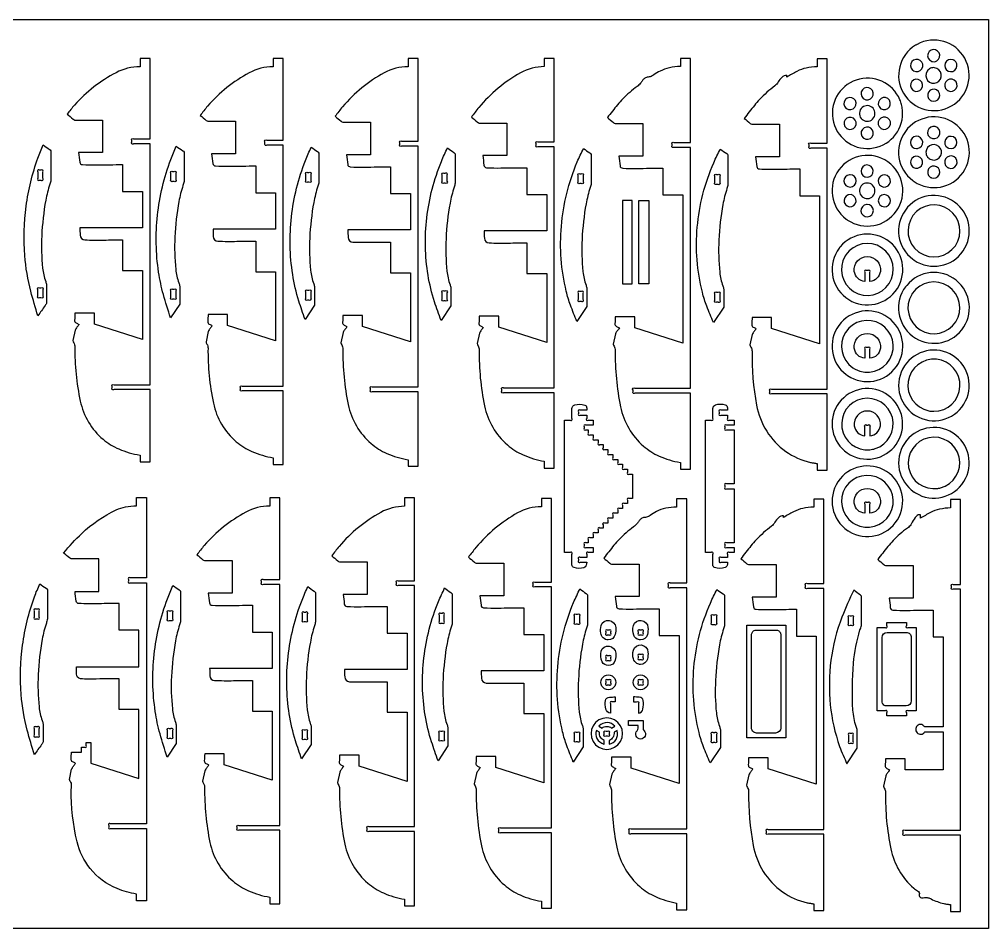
# Model space of a CAD drawing. Extents: x -6.5 to 44.7, y 7.3 to 30.5.
# Drawn here: x 19.98 to 44.7, y 7.28 to 30.46 of the extents above; entities that cross this region are included whole.
import ezdxf

# ---------------------------------------------------------------- set-up
doc = ezdxf.new("R2010")
doc.units = 0
doc.header["$MEASUREMENT"] = 0
doc.layers.get('0').update_dxf_attribs({"linetype": 'CONTINUOUS'})
doc.layers.add('LAYER_1', color=18, linetype='CONTINUOUS')

msp = doc.modelspace()

# ---------------------------------------------------------------- linework, layer by layer
msp.add_lwpolyline([(44.701, 30.459), (44.701, 7.281), (-6.518, 7.281), (-6.518, 30.459)], close=True)
at = {"layer": 'LAYER_1'}
for points in [[(42.839, 29.8, 0.988009), (43.754, 28.252, 0.987952), (42.877, 29.822, 0.00606), (42.858, 29.811, 0.006032)], [(43.27, 29.381, 0.951083), (43.347, 29.681, 0.952097), (43.241, 29.391, 0.024539), (43.255, 29.385, 0.025072)], [(23.061, 19.351), (23.061, 19.178), (23.316, 19.178), (23.316, 21.02), (22.398, 21.02, -1), (22.354, 21.065), (22.354, 21.101, -1), (22.398, 21.145), (23.316, 21.145), (23.316, 27.287), (22.898, 27.287, -1), (22.854, 27.332), (22.854, 27.368, -1), (22.898, 27.412), (23.316, 27.412), (23.316, 29.464), (23.061, 29.464), (23.061, 29.25, 0.120914), (22.449, 29.1, 0.090688), (21.39, 28.275, 0.01458), (21.295, 28.161, -0.00486), (21.201, 28.045, -0.016502), (21.354, 27.918, 0.09933), (21.397, 27.893), (22.104, 27.893), (22.104, 27.064), (21.493, 27.064, 0.001901), (21.523, 26.819, 0.360444), (21.59, 26.756, 0.020886), (21.95, 26.748, -0.005414), (22.618, 26.756), (22.618, 26.075), (23.124, 26.075), (23.124, 25.146), (21.528, 25.146, 0.008503), (21.533, 24.958, 0.393252), (21.653, 24.838, 0.012272), (22.136, 24.834, -0.004091), (22.618, 24.838), (22.618, 24.057), (23.124, 24.057), (23.124, 22.297), (21.9, 22.687), (21.9, 22.968), (21.401, 22.968, -0.024568), (21.393, 22.794, 0.148453), (21.401, 22.752, 0.167335), (21.433, 22.721, -0.043011), (21.505, 22.682, -0.023258), (21.453, 22.611, 0.069876), (21.407, 22.535), (21.349, 22.272, 0.112299), (21.37, 22.217, -0.149806), (21.401, 22.111, 0.056062), (21.537, 20.728, 0.166377), (22.12, 19.756, 0.07368), (22.521, 19.508, 0.061659)], [(26.455, 19.284), (26.455, 19.111), (26.711, 19.111), (26.711, 20.987), (25.668, 20.987, -1), (25.623, 21.031), (25.623, 21.068, -1), (25.668, 21.112), (26.711, 21.112), (26.711, 27.254), (26.293, 27.254, -1), (26.248, 27.298), (26.248, 27.334, -1), (26.293, 27.379), (26.711, 27.379), (26.711, 29.464), (26.455, 29.464), (26.455, 29.25, 0.123894), (25.846, 29.097, 0.091131), (24.785, 28.248, 0.014529), (24.689, 28.131, -0.004843), (24.596, 28.012, -0.016502), (24.749, 27.885, 0.09933), (24.792, 27.86), (25.499, 27.86), (25.499, 27.031), (24.887, 27.031, 0.001901), (24.917, 26.786, 0.360444), (24.985, 26.722, 0.020886), (25.344, 26.715, -0.005414), (26.013, 26.722), (26.013, 26.041), (26.519, 26.041), (26.519, 25.113), (24.923, 25.113, 0.008503), (24.927, 24.925, 0.393252), (25.048, 24.805, 0.012272), (25.53, 24.801, -0.004091), (26.013, 24.805), (26.013, 24.024), (26.519, 24.024), (26.519, 22.263), (25.295, 22.654), (25.295, 22.934), (24.796, 22.934, -0.024568), (24.787, 22.761, 0.148453), (24.796, 22.718, 0.167335), (24.828, 22.688, -0.043011), (24.9, 22.649, -0.023258), (24.847, 22.578, 0.069876), (24.802, 22.502), (24.744, 22.239, 0.111597), (24.765, 22.183, -0.149055), (24.795, 22.077, 0.055297), (24.932, 20.676, 0.165637), (25.514, 19.694, 0.074052), (25.916, 19.443, 0.062267)], [(29.895, 19.234), (29.895, 19.067), (30.15, 19.067), (30.15, 20.964), (28.982, 20.964, -1), (28.938, 21.008), (28.938, 21.044, -1), (28.982, 21.089), (30.15, 21.089), (30.15, 27.231), (29.732, 27.231, -1), (29.688, 27.275), (29.688, 27.311, -1), (29.732, 27.356), (30.15, 27.356), (30.15, 29.465), (29.895, 29.465), (29.895, 29.252, 0.126119), (29.288, 29.097, 0.091419), (28.225, 28.23, 0.014484), (28.129, 28.11, -0.004828), (28.035, 27.988, -0.016502), (28.188, 27.862, 0.09933), (28.231, 27.837), (28.938, 27.837), (28.938, 27.007), (28.327, 27.007, 0.001901), (28.357, 26.762, 0.360444), (28.424, 26.699, 0.020886), (28.784, 26.692, -0.005414), (29.452, 26.699), (29.452, 26.018), (29.959, 26.018), (29.959, 25.09), (28.363, 25.09, 0.008503), (28.367, 24.901, 0.393252), (28.488, 24.782, 0.012272), (28.97, 24.778, -0.004091), (29.452, 24.782), (29.452, 24), (29.959, 24), (29.959, 22.24), (28.735, 22.631), (28.735, 22.911), (28.235, 22.911, -0.024568), (28.227, 22.738, 0.148453), (28.235, 22.695, 0.167335), (28.268, 22.665, -0.043011), (28.339, 22.625, -0.023258), (28.287, 22.554, 0.069876), (28.241, 22.479), (28.183, 22.215, 0.111047), (28.204, 22.159, -0.148469), (28.235, 22.053, 0.054707), (28.371, 20.638, 0.165051), (28.954, 19.648, 0.074339), (29.356, 19.395, 0.062744)], [(33.37, 19.195), (33.37, 19.022), (33.626, 19.022), (33.626, 20.943), (32.333, 20.943, -1), (32.288, 20.987), (32.288, 21.024, -1), (32.333, 21.068), (33.626, 21.068), (33.626, 27.21), (33.208, 27.21, -1), (33.163, 27.254), (33.163, 27.29, -1), (33.208, 27.335), (33.626, 27.335), (33.626, 29.464), (33.37, 29.464), (33.37, 29.255, 0.128191), (32.765, 29.097, 0.091656), (31.7, 28.213, 0.014439), (31.604, 28.091, -0.004813), (31.511, 27.968, -0.016502), (31.664, 27.841, 0.09933), (31.707, 27.816), (32.414, 27.816), (32.414, 26.987), (31.802, 26.987, 0.001901), (31.832, 26.742, 0.360444), (31.9, 26.678, 0.020886), (32.26, 26.671, -0.005414), (32.928, 26.678), (32.928, 25.997), (33.434, 25.997), (33.434, 25.069), (31.838, 25.069, 0.008503), (31.842, 24.881, 0.393252), (31.963, 24.761, 0.012272), (32.445, 24.757, -0.004091), (32.928, 24.761), (32.928, 23.98), (33.434, 23.98), (33.434, 22.219), (32.21, 22.61), (32.21, 22.89), (31.711, 22.89, -0.024568), (31.702, 22.717, 0.148453), (31.711, 22.674, 0.167335), (31.743, 22.644, -0.043011), (31.815, 22.605, -0.023258), (31.762, 22.534, 0.069876), (31.717, 22.458), (31.659, 22.195, 0.110668), (31.68, 22.139, -0.148065), (31.71, 22.032, 0.054306), (31.846, 20.607, 0.164645), (32.429, 19.612, 0.074533), (32.832, 19.357, 0.063073)], [(36.84, 19.163), (36.84, 18.991), (37.095, 18.991), (37.095, 20.93), (35.677, 20.93, -1), (35.633, 20.974), (35.633, 21.01, -1), (35.677, 21.055), (37.095, 21.055), (37.095, 27.197), (36.677, 27.197, -1), (36.633, 27.241), (36.633, 27.277, -1), (36.677, 27.322), (37.095, 27.322), (37.095, 29.464), (36.84, 29.464), (36.84, 29.256, 0.055186), (36.56, 29.225, 0.062108), (36.324, 29.141, 0.040613), (36.162, 29.042, -0.093941), (36.07, 28.998, -0.04904), (36.021, 28.99, 0.136038), (35.933, 28.96, 0.102185), (35.875, 28.899, -0.031844), (35.826, 28.831, -0.063453), (35.738, 28.749, 0.043886), (35.374, 28.433, 0.019557), (35.239, 28.281, 0.009538), (34.98, 27.955, -0.016502), (35.133, 27.828, 0.09933), (35.176, 27.803), (35.883, 27.803), (35.883, 26.973), (35.272, 26.973, 0.001901), (35.302, 26.728, 0.360444), (35.369, 26.665, 0.020886), (35.729, 26.658, -0.005414), (36.397, 26.665), (36.397, 25.984), (36.903, 25.984), (36.903, 22.206), (35.679, 22.597), (35.679, 22.877), (35.18, 22.877, -0.024568), (35.172, 22.704, 0.148453), (35.18, 22.661, 0.167335), (35.212, 22.631, -0.043011), (35.284, 22.592, -0.023258), (35.232, 22.52, 0.069876), (35.186, 22.445), (35.128, 22.181, 0.110282), (35.149, 22.125, -0.147653), (35.18, 22.019, 0.053899), (35.315, 20.583, 0.164226), (35.899, 19.583, 0.07473), (36.301, 19.326, 0.063409)], [(40.328, 19.138), (40.328, 18.965), (40.583, 18.965), (40.583, 20.911), (39.165, 20.911, -1), (39.121, 20.955), (39.121, 20.992, -1), (39.165, 21.036), (40.583, 21.036), (40.583, 27.178), (40.165, 27.178, -1), (40.121, 27.222), (40.121, 27.259, -1), (40.165, 27.303), (40.583, 27.303), (40.583, 29.457), (40.328, 29.457), (40.328, 29.25, 0.055709), (40.048, 29.219, 0.062568), (39.812, 29.134, 0.016607), (39.684, 29.063, -0.005535), (39.558, 28.989), (39.558, 29.031, 0.187803), (39.429, 28.981, 0.077073), (39.335, 28.863, -0.099826), (39.25, 28.765, 0.038946), (38.862, 28.419, 0.019538), (38.727, 28.266, 0.009517), (38.468, 27.936, -0.016502), (38.621, 27.809, 0.09933), (38.664, 27.784), (39.371, 27.784), (39.371, 26.955), (38.76, 26.955, 0.001354), (38.789, 26.709, 0.370222), (38.857, 26.646, 0.011951), (39.371, 26.642, -0.003984), (39.885, 26.646), (39.885, 25.965), (40.391, 25.965), (40.391, 22.188), (39.167, 22.578), (39.167, 22.858), (38.668, 22.858, -0.024568), (38.66, 22.685, 0.148453), (38.668, 22.642, 0.167335), (38.701, 22.612, -0.043011), (38.772, 22.573, -0.023258), (38.72, 22.502, 0.069876), (38.674, 22.426), (38.616, 22.163, 0.110147), (38.637, 22.106, -0.14751), (38.668, 22, 0.048821), (38.784, 20.626, 0.095133), (39.042, 19.963, 0.097671), (39.529, 19.446, 0.101051), (40.157, 19.167, 0.019106), (40.242, 19.151, -0.006368)], [(42.787, 29.147, 0.950953), (42.958, 29.412, 0.951079), (42.761, 29.166, 0.025074), (42.773, 29.156, 0.02514)], [(43.793, 29.429, 0.95326), (43.67, 29.142, 0.952598), (43.82, 29.416, 0.024277), (43.807, 29.423, 0.023929)], [(43.137, 29.141, 0.770665), (43.381, 28.849, 0.751593), (43.322, 29.227, 0.141818), (43.222, 29.212, 0.129519)], [(42.438, 28.412, 0.927864), (40.745, 27.84, 0.927971), (42.504, 28.153, 0.03736), (42.481, 28.285, 0.037418)], [(42.783, 28.645, 0.952593), (42.958, 28.901, 0.95157), (42.759, 28.664, 0.024816), (42.77, 28.654, 0.024279)], [(43.66, 28.643, 0.975077), (43.825, 28.913, 0.97506), (43.646, 28.652, 0.012628), (43.653, 28.647, 0.012619)], [(41.517, 28.436, 0.976251), (41.699, 28.691, 0.976386), (41.505, 28.445, 0.011948), (41.511, 28.44, 0.012017)], [(43.241, 28.382, 0.952097), (43.375, 28.662, 0.952996), (43.214, 28.397, 0.024067), (43.227, 28.389, 0.024539)], [(41.076, 28.187, 0.975058), (41.265, 28.435, 0.975249), (41.064, 28.196, 0.012531), (41.07, 28.191, 0.012628)], [(41.959, 28.18, 0.976042), (42.128, 28.441, 0.975782), (41.947, 28.189, 0.012257), (41.953, 28.184, 0.012124)], [(41.494, 27.897, 0.976252), (41.724, 28.221, 0.976388), (41.479, 27.908, 0.011947), (41.486, 27.903, 0.012016)], [(41.086, 27.676, 0.976043), (41.255, 27.937, 0.975784), (41.074, 27.684, 0.012256), (41.08, 27.68, 0.012124)], [(41.963, 27.674, 0.975077), (42.128, 27.944, 0.97506), (41.949, 27.682, 0.012628), (41.956, 27.678, 0.012619)], [(42.803, 26.324, 0.988058), (43.831, 27.807, 0.988098), (42.767, 26.349, 0.005987), (42.785, 26.336, 0.006007)], [(41.517, 27.428, 0.976253), (41.699, 27.683, 0.976387), (41.505, 27.437, 0.011947), (41.511, 27.432, 0.012016)], [(43.214, 27.445, 0.976251), (43.396, 27.7, 0.976386), (43.202, 27.454, 0.011948), (43.208, 27.449, 0.012017)], [(42.891, 27.168, 0.953254), (42.854, 27.478, 0.952591), (42.861, 27.166, 0.02428), (42.876, 27.166, 0.023933)], [(43.683, 27.176, 0.953252), (43.806, 27.462, 0.952591), (43.656, 27.189, 0.02428), (43.669, 27.182, 0.023933)], [(20.458, 22.902, -0.013239), (20.277, 23.527, -0.043697), (20.122, 24.437, -0.053791), (20.156, 25.697, -0.053644), (20.458, 26.924, -0.011454), (20.524, 27.093, 0.003818), (20.592, 27.26, 0.022773), (20.754, 27.146, -0.137471), (20.788, 27.109), (20.788, 26.364, -0.040609), (20.762, 26.26, 0.035851), (20.657, 25.848, 0.033236), (20.555, 24.944, 0.03671), (20.578, 24.12, 0.061524), (20.656, 23.774, -0.045424), (20.679, 23.688), (20.679, 23.233, -0.088476), (20.643, 23.162, 0.014709)], [(23.841, 22.852, -0.013442), (23.657, 23.446, -0.031361), (23.536, 24.014, -0.063908), (23.507, 25.466, -0.063498), (23.846, 26.887, -0.011797), (23.915, 27.058, 0.003932), (23.987, 27.227, 0.022773), (24.149, 27.112, -0.137471), (24.183, 27.075), (24.183, 26.33, -0.040609), (24.157, 26.227, 0.035851), (24.052, 25.815, 0.033236), (23.95, 24.91, 0.03671), (23.972, 24.086, 0.061524), (24.051, 23.74, -0.045424), (24.074, 23.655), (24.074, 23.2)], [(27.27, 22.812, -0.011516), (27.112, 23.277, -0.0375), (26.954, 23.959, -0.06631), (26.923, 25.424, -0.065612), (27.279, 26.861, -0.012128), (27.351, 27.033, 0.004042), (27.426, 27.204, 0.022773), (27.589, 27.089, -0.137471), (27.622, 27.052), (27.622, 26.307, -0.040609), (27.597, 26.204, 0.035851), (27.491, 25.791, 0.033236), (27.389, 24.887, 0.03671), (27.412, 24.063, 0.061524), (27.491, 23.717, -0.045424), (27.513, 23.631), (27.513, 23.177)], [(43.207, 26.896, 0.76203), (43.472, 27.171, 0.762047), (43.104, 27.07, 0.135044), (43.131, 26.969, 0.135054)], [(30.738, 22.781, -0.010872), (30.571, 23.259, -0.038507), (30.407, 23.938, -0.069407), (30.375, 25.401, -0.068298), (30.747, 26.84, -0.012539), (30.823, 27.012, 0.004179), (30.902, 27.183, 0.022773), (31.064, 27.068, -0.137471), (31.098, 27.031), (31.098, 26.286, -0.040609), (31.072, 26.183, 0.035851), (30.967, 25.771, 0.033236), (30.865, 24.866, 0.03671), (30.887, 24.042, 0.061524), (30.966, 23.696, -0.045424), (30.989, 23.611), (30.989, 23.156)], [(34.201, 22.757, -0.010271), (34.038, 23.173, -0.02917), (33.931, 23.527, -0.080322), (33.805, 25.185, -0.079073), (34.21, 26.824, -0.01281), (34.289, 26.997, 0.00427), (34.371, 27.17, 0.022773), (34.533, 27.055, -0.137471), (34.567, 27.018), (34.567, 26.273, -0.040609), (34.541, 26.17, 0.035851), (34.436, 25.757, 0.033236), (34.334, 24.853, 0.03671), (34.357, 24.029, 0.061524), (34.435, 23.683, -0.045424), (34.458, 23.597), (34.458, 23.143)], [(37.685, 22.733, -0.011294), (37.515, 23.145, -0.031243), (37.402, 23.502, -0.083122), (37.272, 25.161, -0.081524), (37.692, 26.804, -0.013123), (37.774, 26.978, 0.004374), (37.859, 27.151, 0.022773), (38.022, 27.037, -0.137471), (38.055, 26.999), (38.055, 26.254, -0.040609), (38.029, 26.151, 0.035851), (37.924, 25.739, 0.033236), (37.822, 24.834, 0.03671), (37.845, 24.011, 0.061524), (37.923, 23.665, -0.045424), (37.946, 23.579), (37.946, 23.124)], [(41.106, 25.343, 0.988058), (42.134, 26.826, 0.988098), (41.07, 25.368, 0.005987), (41.088, 25.355, 0.006007)], [(42.783, 26.685, 0.952593), (42.958, 26.941, 0.95157), (42.759, 26.703, 0.024816), (42.77, 26.693, 0.024279)], [(43.674, 26.675, 0.950904), (43.819, 26.958, 0.950919), (43.646, 26.691, 0.025158), (43.66, 26.683, 0.025166)], [(41.558, 26.444, 0.975507), (41.657, 26.738, 0.975784), (41.544, 26.449, 0.012257), (41.551, 26.446, 0.012399)], [(43.241, 26.422, 0.952097), (43.375, 26.702, 0.952996), (43.214, 26.436, 0.024067), (43.227, 26.428, 0.024539)], [(20.579, 26.408), (20.579, 26.569, 1), (20.535, 26.614), (20.498, 26.614, 1), (20.454, 26.569), (20.454, 26.408, 1), (20.498, 26.364), (20.535, 26.364, 1)], [(23.849, 26.375), (23.849, 26.536, -1), (23.893, 26.58), (23.929, 26.58, -1), (23.974, 26.536), (23.974, 26.375, -1), (23.929, 26.33), (23.893, 26.33, -1)], [(27.288, 26.351), (27.288, 26.513, -1), (27.333, 26.557), (27.369, 26.557, -1), (27.413, 26.513), (27.413, 26.351, -1), (27.369, 26.307), (27.333, 26.307, -1)], [(30.764, 26.331), (30.764, 26.492, -1), (30.808, 26.536), (30.844, 26.536, -1), (30.889, 26.492), (30.889, 26.331, -1), (30.844, 26.286), (30.808, 26.286, -1)], [(34.233, 26.317), (34.233, 26.479, -1), (34.277, 26.523), (34.314, 26.523, -1), (34.358, 26.479), (34.358, 26.317, -1), (34.314, 26.273), (34.277, 26.273, -1)], [(37.721, 26.299), (37.721, 26.46, -1), (37.765, 26.504), (37.802, 26.504, -1), (37.846, 26.46), (37.846, 26.299, -1), (37.802, 26.254), (37.765, 26.254, -1)], [(41.157, 26.497, 0.976251), (41.171, 26.185, 0.976041), (41.172, 26.497, 0.012125), (41.165, 26.497, 0.012017)], [(42.11, 26.481, 0.976254), (41.966, 26.204, 0.976045), (42.123, 26.474, 0.012123), (42.116, 26.478, 0.012015)], [(41.452, 26.215, 0.976389), (41.752, 25.954, 0.976435), (41.464, 26.229, 0.011923), (41.458, 26.222, 0.011947)], [(41.119, 25.985, 0.975244), (41.209, 25.689, 0.975502), (41.133, 25.989, 0.012401), (41.126, 25.987, 0.012533)], [(42.158, 25.733, 0.975245), (41.931, 25.944, 0.975503), (42.147, 25.722, 0.0124), (42.153, 25.727, 0.012532)], [(42.803, 24.321, 0.988058), (43.83, 25.803, 0.988098), (42.767, 24.346, 0.005987), (42.785, 24.333, 0.006007)], [(41.588, 25.74, 0.975054), (41.612, 25.425, 0.975033), (41.604, 25.741, 0.012641), (41.596, 25.741, 0.012631)], [(42.937, 24.519, 0.988058), (43.692, 25.608, 0.988098), (42.911, 24.537, 0.005987), (42.924, 24.528, 0.006007)], [(40.888, 24.624, 0.988098), (42.321, 23.525, 0.988127), (40.915, 24.658, 0.005972), (40.901, 24.641, 0.005987)], [(41.044, 24.428, 0.988009), (42.166, 23.728, 0.988058), (41.061, 24.455, 0.006007), (41.052, 24.441, 0.006032)], [(41.627, 24.057), (41.591, 24.057, 1), (41.546, 24.013), (41.546, 23.78, -0.359653), (41.275, 24.036, -0.450586), (41.609, 24.414, -0.450586), (41.942, 24.036, -0.359653), (41.671, 23.78), (41.671, 24.013, 1)], [(42.585, 23.645, 0.988098), (44.018, 22.546, 0.988127), (42.612, 23.679, 0.005972), (42.598, 23.662, 0.005987)], [(42.741, 23.449, 0.988009), (43.863, 22.748, 0.988058), (42.758, 23.476, 0.006007), (42.749, 23.462, 0.006032)], [(20.498, 23.612), (20.535, 23.612, -1), (20.579, 23.568), (20.579, 23.406, -1), (20.535, 23.362), (20.498, 23.362, -1), (20.454, 23.406), (20.454, 23.568, -1)], [(23.974, 23.535), (23.974, 23.373, -1), (23.929, 23.329), (23.893, 23.329, -1), (23.849, 23.373), (23.849, 23.535, -1), (23.893, 23.579), (23.929, 23.579, -1)], [(27.288, 23.35), (27.288, 23.511, -1), (27.333, 23.556), (27.369, 23.556, -1), (27.413, 23.511), (27.413, 23.35, -1), (27.369, 23.305), (27.333, 23.305, -1)], [(30.889, 23.491), (30.889, 23.329, -1), (30.844, 23.285), (30.808, 23.285, -1), (30.764, 23.329), (30.764, 23.491, -1), (30.808, 23.535), (30.844, 23.535, -1)], [(34.358, 23.316), (34.358, 23.477, 1), (34.314, 23.522), (34.277, 23.522, 1), (34.233, 23.477), (34.233, 23.316, 1), (34.277, 23.272), (34.314, 23.272, 1)], [(37.721, 23.297), (37.721, 23.459, -1), (37.765, 23.503), (37.802, 23.503, -1), (37.846, 23.459), (37.846, 23.297, -1), (37.802, 23.253), (37.765, 23.253, -1)], [(41.106, 21.379, 0.988058), (42.133, 22.862, 0.988098), (41.07, 21.404, 0.005987), (41.088, 21.392, 0.006007)], [(41.294, 21.544, 0.976041), (41.952, 22.689, 0.97625), (41.24, 21.577, 0.012018), (41.267, 21.56, 0.012125)], [(41.671, 21.82), (41.671, 22.052, 1), (41.627, 22.097), (41.591, 22.097, 1), (41.546, 22.052), (41.546, 21.82, -0.359653), (41.275, 22.076, -0.450586), (41.609, 22.453, -0.450586), (41.942, 22.076, -0.359653)], [(42.839, 20.359, 0.988009), (43.793, 21.886, 0.988058), (42.803, 20.382, 0.006007), (42.821, 20.37, 0.006032)], [(43.306, 20.468, 0.951003), (43.372, 21.793, 0.950547), (43.173, 20.481, 0.025353), (43.239, 20.471, 0.025114)], [(40.714, 20.239, 0.987451), (42.502, 20.034, 0.987494), (40.719, 20.284, 0.006292), (40.716, 20.261, 0.006314)], [(41.805, 19.516, 0.951154), (41.479, 20.787, 0.951092), (41.676, 19.49, 0.025067), (41.741, 19.5, 0.025034)], [(34.076, 16.552), (34.076, 16.824, 1), (34.032, 16.869), (33.888, 16.869), (33.888, 20.243), (34.032, 20.243, 1), (34.076, 20.288), (34.076, 20.538, -0.318505), (34.145, 20.63, -0.166858), (34.404, 20.626, -0.271814), (34.45, 20.571, -0.055395), (34.452, 20.532, 0.018448), (34.451, 20.493), (34.287, 20.493, 1), (34.243, 20.449), (34.243, 20.413, 1), (34.287, 20.368), (34.451, 20.368), (34.451, 20.288, 1), (34.495, 20.243), (34.618, 20.243), (34.618, 20.118), (34.431, 20.118, 1), (34.386, 20.074), (34.386, 20.038, 1), (34.431, 19.993), (34.493, 19.993), (34.493, 19.913, 1), (34.537, 19.868), (34.618, 19.868), (34.618, 19.788, 1), (34.662, 19.743), (34.743, 19.743), (34.743, 19.663, 1), (34.787, 19.618), (34.868, 19.618), (34.868, 19.538, 1), (34.912, 19.493), (34.993, 19.493), (34.993, 19.413, 1), (35.037, 19.368), (35.118, 19.368), (35.118, 19.288, 1), (35.162, 19.243), (35.243, 19.243), (35.243, 19.163, 1), (35.287, 19.118), (35.368, 19.118), (35.368, 19.038, 1), (35.412, 18.993), (35.493, 18.993), (35.493, 18.913, 1), (35.537, 18.868), (35.618, 18.868), (35.618, 18.243), (35.537, 18.243, 1), (35.493, 18.199), (35.493, 18.118), (35.412, 18.118, 1), (35.368, 18.074), (35.368, 17.993), (35.287, 17.993, 1), (35.243, 17.949), (35.243, 17.868), (35.162, 17.868, 1), (35.118, 17.824), (35.118, 17.743), (35.037, 17.743, 1), (34.993, 17.699), (34.993, 17.618), (34.912, 17.618, 1), (34.868, 17.574), (34.868, 17.493), (34.787, 17.493, 1), (34.743, 17.449), (34.743, 17.368), (34.662, 17.368, 1), (34.618, 17.324), (34.618, 17.243), (34.537, 17.243, 1), (34.493, 17.199), (34.493, 17.118), (34.431, 17.118, 1), (34.386, 17.074), (34.386, 17.038, 1), (34.431, 16.993), (34.618, 16.993), (34.618, 16.869), (34.495, 16.869, 1), (34.451, 16.824), (34.451, 16.744), (34.287, 16.744, 1), (34.243, 16.699), (34.243, 16.663, 1), (34.287, 16.619), (34.451, 16.619, -0.058741), (34.442, 16.547, -0.262403), (34.379, 16.481, -0.151606), (34.129, 16.483, -0.313078)], [(37.667, 16.552), (37.667, 16.824, 1), (37.623, 16.869), (37.48, 16.869), (37.48, 20.243), (37.623, 20.243, 1), (37.667, 20.288), (37.667, 20.538, -0.315468), (37.736, 20.631, -0.159693), (37.987, 20.632, -0.311948), (38.042, 20.56, -0.019147), (38.043, 20.527, 0.006382), (38.042, 20.493), (37.878, 20.493, 1), (37.834, 20.449), (37.834, 20.413, 1), (37.878, 20.368), (38.042, 20.368), (38.042, 20.288, 1), (38.086, 20.243), (38.209, 20.243), (38.209, 20.118), (38.022, 20.118, 1), (37.978, 20.074), (37.978, 20.038, 1), (38.022, 19.993), (38.209, 19.993), (38.209, 18.618), (38.022, 18.618, 1), (37.978, 18.574), (37.978, 18.538, 1), (38.022, 18.493), (38.209, 18.493), (38.209, 17.118), (38.022, 17.118, 1), (37.978, 17.074), (37.978, 17.038, 1), (38.022, 16.993), (38.209, 16.993), (38.209, 16.869), (38.086, 16.869, 1), (38.042, 16.824), (38.042, 16.744), (37.878, 16.744, 1), (37.834, 16.699), (37.834, 16.663, 1), (37.878, 16.619), (38.042, 16.619, -0.076057), (38.03, 16.537, -0.22246), (37.984, 16.487, -0.195575), (37.715, 16.485, -0.292641)], [(41.546, 19.841), (41.546, 20.074, -1), (41.591, 20.119), (41.627, 20.119, -1), (41.671, 20.074), (41.671, 19.841, 0.358569), (41.942, 20.099, 0.450586), (41.609, 20.475, 0.450586), (41.275, 20.098, 0.359653)], [(42.839, 18.387, 0.988009), (43.793, 19.914, 0.988058), (42.803, 18.41, 0.006007), (42.821, 18.398, 0.006032)], [(43.471, 18.516, 0.975264), (43.176, 19.795, 0.975245), (43.407, 18.503, 0.012533), (43.439, 18.509, 0.012523)], [(41.142, 17.405, 0.988009), (42.096, 18.933, 0.988058), (41.106, 17.429, 0.006007), (41.124, 17.417, 0.006032)], [(41.294, 17.594, 0.976041), (41.952, 18.738, 0.97625), (41.24, 17.627, 0.012018), (41.267, 17.61, 0.012125)], [(41.671, 17.869), (41.671, 18.102, 1), (41.627, 18.146), (41.591, 18.146, 1), (41.546, 18.102), (41.546, 17.869, -0.359653), (41.275, 18.126, -0.450586), (41.609, 18.503, -0.450586), (41.942, 18.126, -0.358569)], [(22.97, 7.989), (22.97, 8.162, -0.056886), (22.477, 8.301, -0.127756), (21.787, 8.816, -0.110695), (21.455, 9.496, -0.061941), (21.308, 10.829, -0.033287), (21.314, 10.907, 0.097482), (21.31, 10.985, 0.135264), (21.283, 11.033, -0.162894), (21.259, 11.083), (21.317, 11.346, -0.069876), (21.363, 11.422, 0.023258), (21.415, 11.493, 0.043011), (21.343, 11.533, -0.167335), (21.311, 11.563, -0.148453), (21.302, 11.605, 0.024568), (21.311, 11.779), (21.571, 11.779), (21.571, 11.904), (21.641, 11.904, 1), (21.685, 11.948), (21.685, 12.029), (21.81, 12.029), (21.81, 11.498), (23.034, 11.108), (23.034, 12.868), (22.528, 12.868), (22.528, 13.649, 0.006), (21.743, 13.64, -0.038744), (21.547, 13.65, -0.373498), (21.439, 13.772, -0.002521), (21.438, 13.957), (23.034, 13.957), (23.034, 14.886), (22.528, 14.886), (22.528, 15.567, 0.003984), (22.014, 15.563, -0.011951), (21.5, 15.567, -0.370222), (21.432, 15.629, -0.001354), (21.403, 15.875), (22.014, 15.875), (22.014, 16.704), (21.307, 16.704, -0.09933), (21.264, 16.729, 0.016502), (21.111, 16.856, -0.0307), (21.575, 17.354, -0.080375), (22.455, 17.954, -0.058507), (22.689, 18.033, -0.051201), (22.97, 18.061), (22.97, 18.275), (23.226, 18.275), (23.226, 16.223), (22.808, 16.223, 1), (22.764, 16.179), (22.764, 16.143, 1), (22.808, 16.098), (23.226, 16.098), (23.226, 9.956), (22.308, 9.956, 1), (22.264, 9.912), (22.264, 9.876, 1), (22.308, 9.831), (23.226, 9.831), (23.226, 7.989)], [(26.369, 8.085), (26.369, 7.912), (26.624, 7.912), (26.624, 9.788), (25.581, 9.788, -1), (25.537, 9.832), (25.537, 9.868, -1), (25.581, 9.913), (26.624, 9.913), (26.624, 16.055), (26.206, 16.055, -1), (26.162, 16.099), (26.162, 16.135, -1), (26.206, 16.18), (26.624, 16.18), (26.624, 18.265), (26.369, 18.265), (26.369, 18.051, 0.123894), (25.76, 17.898, 0.091131), (24.699, 17.049, 0.014529), (24.603, 16.932, -0.004843), (24.51, 16.813, -0.016502), (24.662, 16.686, 0.09933), (24.705, 16.661), (25.412, 16.661), (25.412, 15.831), (24.801, 15.831, 0.001901), (24.831, 15.586, 0.360444), (24.898, 15.523, 0.020886), (25.258, 15.516, -0.005414), (25.926, 15.523), (25.926, 14.842), (26.433, 14.842), (26.433, 13.914), (24.837, 13.914, 0.008503), (24.841, 13.726, 0.393252), (24.962, 13.606, 0.012272), (25.444, 13.602, -0.004091), (25.926, 13.606), (25.926, 12.825), (26.433, 12.825), (26.433, 11.064), (25.209, 11.455), (25.209, 11.735), (24.71, 11.735, -0.024568), (24.701, 11.562, 0.148453), (24.71, 11.519, 0.167335), (24.742, 11.489, -0.043011), (24.814, 11.45, -0.023258), (24.761, 11.378, 0.069876), (24.716, 11.303), (24.658, 11.039, 0.111597), (24.678, 10.984, -0.149055), (24.709, 10.878, 0.055297), (24.845, 9.477, 0.165637), (25.428, 8.495, 0.074052), (25.83, 8.244, 0.062267)], [(29.809, 8.029), (29.809, 7.862), (30.064, 7.862), (30.064, 9.758), (28.896, 9.758, -1), (28.852, 9.803), (28.852, 9.839, -1), (28.896, 9.883), (30.064, 9.883), (30.064, 16.025), (29.646, 16.025, -1), (29.602, 16.07), (29.602, 16.106, -1), (29.646, 16.15), (30.064, 16.15), (30.064, 18.26), (29.809, 18.26), (29.809, 18.047, 0.126119), (29.201, 17.891, 0.091419), (28.138, 17.024, 0.014484), (28.043, 16.905, -0.004828), (27.949, 16.783, -0.016502), (28.102, 16.656, 0.09933), (28.145, 16.631), (28.852, 16.631), (28.852, 15.802), (28.241, 15.802, 0.001901), (28.271, 15.557, 0.360444), (28.338, 15.494, 0.020886), (28.698, 15.487, -0.005414), (29.366, 15.494), (29.366, 14.813), (29.872, 14.813), (29.872, 13.885), (28.276, 13.885, 0.008503), (28.281, 13.696, 0.393252), (28.401, 13.576, 0.012272), (28.884, 13.572, -0.004091), (29.366, 13.576), (29.366, 12.795), (29.872, 12.795), (29.872, 11.035), (28.648, 11.425), (28.648, 11.706), (28.149, 11.706, -0.024568), (28.141, 11.532, 0.148453), (28.149, 11.49, 0.167335), (28.182, 11.46, -0.043011), (28.253, 11.42, -0.023258), (28.201, 11.349, 0.069876), (28.155, 11.273), (28.097, 11.01, 0.111047), (28.118, 10.954, -0.148469), (28.149, 10.848, 0.054707), (28.285, 9.433, 0.165051), (28.868, 8.443, 0.074339), (29.27, 8.189, 0.062744)], [(33.295, 7.977), (33.295, 7.804), (33.55, 7.804), (33.55, 9.724), (32.257, 9.724, -1), (32.213, 9.769), (32.213, 9.805, -1), (32.257, 9.849), (33.55, 9.849), (33.55, 15.991), (33.132, 15.991, -1), (33.088, 16.036), (33.088, 16.072, -1), (33.132, 16.116), (33.55, 16.116), (33.55, 18.245), (33.295, 18.245), (33.295, 18.036, 0.128191), (32.69, 17.879, 0.091656), (31.625, 16.995, 0.014439), (31.529, 16.873, -0.004813), (31.435, 16.749, -0.016502), (31.588, 16.622, 0.09933), (31.631, 16.597), (32.338, 16.597), (32.338, 15.768), (31.727, 15.768, 0.001901), (31.757, 15.523, 0.360444), (31.824, 15.46, 0.020886), (32.184, 15.452, -0.005414), (32.852, 15.46), (32.852, 14.779), (33.359, 14.779), (33.359, 13.85), (31.763, 13.85, 0.008503), (31.767, 13.662, 0.393252), (31.888, 13.542, 0.012272), (32.37, 13.538, -0.004091), (32.852, 13.542), (32.852, 12.761), (33.359, 12.761), (33.359, 11.001), (32.135, 11.391), (32.135, 11.672), (31.636, 11.672, -0.024568), (31.627, 11.498, 0.148453), (31.636, 11.456, 0.167335), (31.668, 11.425, -0.043011), (31.739, 11.386, -0.023258), (31.687, 11.315, 0.069876), (31.641, 11.239), (31.584, 10.976, 0.110668), (31.604, 10.92, -0.148065), (31.635, 10.814, 0.054306), (31.771, 9.388, 0.164645), (32.354, 8.393, 0.074533), (32.756, 8.138, 0.063073)], [(36.746, 7.934), (36.746, 7.761), (37.002, 7.761), (37.002, 9.7), (35.584, 9.7, -1), (35.539, 9.745), (35.539, 9.781, -1), (35.584, 9.825), (37.002, 9.825), (37.002, 15.967), (36.584, 15.967, -1), (36.539, 16.012), (36.539, 16.048, -1), (36.584, 16.092), (37.002, 16.092), (37.002, 18.234), (36.746, 18.234), (36.746, 18.027, 0.055186), (36.466, 17.996, 0.062108), (36.23, 17.911, 0.040613), (36.069, 17.812, -0.093941), (35.976, 17.768, -0.04904), (35.927, 17.761, 0.136038), (35.84, 17.731, 0.102185), (35.782, 17.67, -0.031844), (35.733, 17.602, -0.063453), (35.645, 17.52, 0.043886), (35.281, 17.203, 0.019557), (35.146, 17.052, 0.009538), (34.887, 16.725, -0.016502), (35.039, 16.598, 0.09933), (35.082, 16.573), (35.79, 16.573), (35.79, 15.744), (35.178, 15.744, 0.001901), (35.208, 15.499, 0.360444), (35.276, 15.436, 0.020886), (35.635, 15.428, -0.005414), (36.304, 15.436), (36.304, 14.755), (36.81, 14.755), (36.81, 10.977), (35.586, 11.367), (35.586, 11.648), (35.087, 11.648, -0.024568), (35.078, 11.474, 0.148453), (35.087, 11.432, 0.167335), (35.119, 11.401, -0.043011), (35.191, 11.362, -0.023258), (35.138, 11.291, 0.069876), (35.093, 11.215), (35.035, 10.952, 0.110282), (35.056, 10.896, -0.147653), (35.086, 10.789, 0.053899), (35.222, 9.354, 0.164226), (35.805, 8.353, 0.07473), (36.208, 8.096, 0.063409)], [(40.241, 7.913), (40.241, 7.74), (40.497, 7.74), (40.497, 9.686), (39.079, 9.686, -1), (39.035, 9.73), (39.035, 9.766, -1), (39.079, 9.811), (40.497, 9.811), (40.497, 15.953), (40.079, 15.953, -1), (40.035, 15.997), (40.035, 16.033, -1), (40.079, 16.078), (40.497, 16.078), (40.497, 18.232), (40.241, 18.232), (40.241, 18.025, 0.055709), (39.962, 17.994, 0.062568), (39.726, 17.908, 0.016607), (39.598, 17.838, -0.005535), (39.472, 17.764), (39.472, 17.806, 0.187803), (39.343, 17.756, 0.077073), (39.249, 17.638, -0.099826), (39.163, 17.54, 0.038946), (38.776, 17.194, 0.019538), (38.641, 17.04, 0.009517), (38.382, 16.711, -0.016502), (38.535, 16.584, 0.09933), (38.578, 16.559), (39.285, 16.559), (39.285, 15.729), (38.674, 15.729, 0.001354), (38.703, 15.484, 0.370222), (38.771, 15.421, 0.011951), (39.285, 15.417, -0.003984), (39.799, 15.421), (39.799, 14.74), (40.305, 14.74), (40.305, 10.962), (39.081, 11.353), (39.081, 11.633), (38.582, 11.633, -0.024568), (38.573, 11.46, 0.148453), (38.582, 11.417, 0.167335), (38.614, 11.387, -0.043011), (38.686, 11.348, -0.023258), (38.634, 11.276, 0.069876), (38.588, 11.201), (38.53, 10.937, 0.110147), (38.551, 10.881, -0.14751), (38.581, 10.775, 0.048821), (38.698, 9.401, 0.095133), (38.956, 8.738, 0.097671), (39.443, 8.221, 0.101051), (40.071, 7.942, 0.019106), (40.156, 7.926, -0.006368)], [(43.731, 7.892), (43.731, 7.718), (43.987, 7.718), (43.987, 9.664), (42.569, 9.664, -1), (42.525, 9.709), (42.525, 9.745, -1), (42.569, 9.789), (43.987, 9.789), (43.987, 15.931), (43.8, 15.931, -1), (43.756, 15.976), (43.756, 16.012, -1), (43.8, 16.056), (43.987, 16.056), (43.987, 18.222), (43.731, 18.222), (43.731, 18.004, 0.055709), (43.452, 17.972, 0.062568), (43.216, 17.887, 0.016607), (43.088, 17.816, -0.005535), (42.962, 17.743), (42.962, 17.826, -0.049838), (42.931, 17.829, 0.150512), (42.901, 17.826, 0.124327), (42.858, 17.794, 0.036164), (42.754, 17.644, 0.043033), (42.737, 17.609, -0.081), (42.718, 17.575, -0.063602), (42.63, 17.491, 0.043917), (42.266, 17.172, 0.019538), (42.131, 17.019, 0.009517), (41.872, 16.689, -0.016502), (42.025, 16.562, 0.09933), (42.068, 16.537), (42.775, 16.537), (42.775, 15.708), (42.164, 15.708, 0.001901), (42.194, 15.463, 0.360444), (42.261, 15.4, 0.020886), (42.621, 15.392, -0.005414), (43.289, 15.4), (43.289, 14.719), (43.542, 14.719), (43.542, 12.423), (43.075, 12.423, -0.111646), (43.051, 12.443, 0.299689), (42.934, 12.482, 0.493145), (42.858, 12.298, 0.493146), (43.055, 12.272, 0.106759), (43.064, 12.286, -0.190421), (43.075, 12.298), (43.542, 12.298), (43.542, 11.331), (42.571, 11.331), (42.571, 11.612), (42.072, 11.612, -0.024568), (42.063, 11.438, 0.148453), (42.072, 11.396, 0.167335), (42.104, 11.366, -0.043011), (42.176, 11.326, -0.023258), (42.124, 11.255, 0.069876), (42.078, 11.179), (42.02, 10.916, 0.110147), (42.041, 10.86, -0.14751), (42.071, 10.753, 0.053758), (42.207, 9.314, 0.16408), (42.791, 8.312, 0.05944), (42.885, 8.247, -0.160144), (42.929, 8.203, -0.183247), (42.933, 8.15, 0.455203), (42.987, 8.069, 0.077788), (43.07, 8.071, -0.104068), (43.154, 8.069, -0.060217), (43.235, 8.038, 0.065154), (43.561, 7.92, 0.019106), (43.646, 7.905, -0.006368)], [(20.368, 11.713, -0.013239), (20.187, 12.338, -0.043697), (20.032, 13.248, -0.053791), (20.066, 14.508, -0.053644), (20.368, 15.735, -0.011454), (20.434, 15.904, 0.003818), (20.502, 16.072, 0.022773), (20.664, 15.957, -0.137471), (20.698, 15.92), (20.698, 15.175, -0.040609), (20.672, 15.071, 0.035851), (20.567, 14.659, 0.033236), (20.465, 13.755, 0.03671), (20.487, 12.931, 0.061524), (20.566, 12.585, -0.045424), (20.589, 12.499), (20.589, 12.044, -0.088476), (20.552, 11.973, 0.014709)], [(23.755, 11.653, -0.013442), (23.571, 12.247, -0.031361), (23.45, 12.815, -0.063908), (23.421, 14.267, -0.063498), (23.76, 15.688, -0.011797), (23.829, 15.859, 0.003932), (23.901, 16.028, 0.022773), (24.063, 15.913, -0.137471), (24.096, 15.876), (24.096, 15.131, -0.040609), (24.071, 15.028, 0.035851), (23.965, 14.615, 0.033236), (23.863, 13.711, 0.03671), (23.886, 12.887, 0.061524), (23.965, 12.541, -0.045424), (23.987, 12.455), (23.987, 12.001)], [(27.183, 11.606, -0.011516), (27.026, 12.071, -0.0375), (26.868, 12.754, -0.06631), (26.837, 14.218, -0.065612), (27.193, 15.656, -0.012128), (27.265, 15.828, 0.004042), (27.34, 15.999, 0.022773), (27.503, 15.884, -0.137471), (27.536, 15.847), (27.536, 15.102, -0.040609), (27.51, 14.998, 0.035851), (27.405, 14.586, 0.033236), (27.303, 13.682, 0.03671), (27.326, 12.858, 0.061524), (27.404, 12.512, -0.045424), (27.427, 12.426), (27.427, 11.971)], [(30.663, 11.562, -0.010872), (30.496, 12.04, -0.038507), (30.332, 12.72, -0.069407), (30.3, 14.182, -0.068298), (30.672, 15.621, -0.012539), (30.748, 15.794, 0.004179), (30.826, 15.964, 0.022773), (30.989, 15.85, -0.137471), (31.022, 15.813), (31.022, 15.068, -0.040609), (30.997, 14.964, 0.035851), (30.891, 14.552, 0.033236), (30.789, 13.648, 0.03671), (30.812, 12.824, 0.061524), (30.891, 12.478, -0.045424), (30.913, 12.392), (30.913, 11.937)], [(34.107, 11.528, -0.010271), (33.945, 11.944, -0.02917), (33.837, 12.298, -0.080322), (33.712, 13.955, -0.079073), (34.117, 15.594, -0.01281), (34.196, 15.768, 0.00427), (34.278, 15.941, 0.022773), (34.44, 15.826, -0.137471), (34.473, 15.789), (34.473, 15.044, -0.040609), (34.448, 14.94, 0.035851), (34.343, 14.528, 0.033236), (34.241, 13.624, 0.03671), (34.263, 12.8, 0.061524), (34.342, 12.454, -0.045424), (34.364, 12.368), (34.364, 11.913)], [(37.599, 11.508, -0.011294), (37.429, 11.919, -0.031243), (37.316, 12.277, -0.083122), (37.186, 13.936, -0.081524), (37.606, 15.579, -0.013123), (37.688, 15.753, 0.004374), (37.773, 15.926, 0.022773), (37.935, 15.811, -0.137471), (37.969, 15.774), (37.969, 15.029, -0.040609), (37.943, 14.926, 0.035851), (37.838, 14.513, 0.033236), (37.736, 13.609, 0.03671), (37.758, 12.785, 0.061524), (37.837, 12.439, -0.045424), (37.86, 12.354), (37.86, 11.899)], [(41.086, 11.482), (41.35, 11.877), (41.35, 12.332, 0.040603), (41.324, 12.435, -0.066272), (41.242, 12.849, -0.037569), (41.257, 14.047, -0.052115), (41.421, 14.895, -0.028888), (41.442, 14.951, 0.062959), (41.459, 15.008), (41.459, 15.753, 0.137471), (41.425, 15.79, -0.022773), (41.263, 15.905, 0.022058), (40.962, 15.224, 0.061061), (40.68, 14.122, 0.05736), (40.664, 12.982, 0.060338), (40.902, 11.924, 0.019759), (40.991, 11.702, -0.006586)], [(20.445, 15.425), (20.408, 15.425, 1), (20.364, 15.38), (20.364, 15.219, 1), (20.408, 15.175), (20.445, 15.175, 1), (20.489, 15.219), (20.489, 15.38, 1)], [(23.807, 15.381), (23.843, 15.381, -1), (23.887, 15.337), (23.887, 15.175, -1), (23.843, 15.131), (23.807, 15.131, -1), (23.762, 15.175), (23.762, 15.337, -1)], [(27.202, 15.146), (27.202, 15.307, -1), (27.246, 15.352), (27.283, 15.352, -1), (27.327, 15.307), (27.327, 15.146, -1), (27.283, 15.102), (27.246, 15.102, -1)], [(30.813, 15.112), (30.813, 15.273, 1), (30.769, 15.318), (30.733, 15.318, 1), (30.688, 15.273), (30.688, 15.112, 1), (30.733, 15.068), (30.769, 15.068, 1)], [(34.14, 15.088), (34.14, 15.249, -1), (34.184, 15.294), (34.22, 15.294, -1), (34.265, 15.249), (34.265, 15.088, -1), (34.22, 15.044), (34.184, 15.044, -1)], [(34.869, 14.696, -0.158121), (34.81, 14.812, -0.105364), (34.82, 15.004, -0.375734), (35.021, 15.138, -0.358437), (35.192, 14.956, -0.074434), (35.177, 14.779, -0.347857), (35.003, 14.641, -0.198912)], [(35.777, 14.647, -0.242064), (35.655, 14.758, -0.156462), (35.643, 15.004, -0.375734), (35.844, 15.138, -0.358437), (36.015, 14.956, -0.074434), (36.001, 14.779, -0.347857), (35.826, 14.641, -0.065543)], [(37.679, 15.279), (37.716, 15.279, -1), (37.76, 15.235), (37.76, 15.074, -1), (37.716, 15.029), (37.679, 15.029, -1), (37.635, 15.074), (37.635, 15.235, -1)], [(41.169, 15.258), (41.206, 15.258, -1), (41.25, 15.213), (41.25, 15.052, -1), (41.206, 15.008), (41.169, 15.008, -1), (41.125, 15.052), (41.125, 15.213, -1)], [(42.109, 12.707), (42.109, 12.787, 1), (42.065, 12.832), (41.86, 12.832), (41.86, 14.956), (42.065, 14.956, 1), (42.109, 15.001), (42.109, 15.081), (42.603, 15.081), (42.603, 15.001, 1), (42.647, 14.956), (42.853, 14.956), (42.853, 12.832), (42.647, 12.832, 1), (42.603, 12.787), (42.603, 12.707)], [(35.021, 14.892), (34.985, 14.892, 1), (34.94, 14.848), (34.94, 14.812, 1), (34.985, 14.767), (35.021, 14.767, 1), (35.065, 14.812), (35.065, 14.848, 1)], [(35.889, 14.812), (35.889, 14.848, 1), (35.844, 14.892), (35.808, 14.892, 1), (35.764, 14.848), (35.764, 14.812, 1), (35.808, 14.767), (35.844, 14.767, 1)], [(38.692, 12.302, -0.086912), (38.668, 12.336, -0.089743), (38.657, 12.375), (38.657, 14.784, -0.178174), (38.692, 14.857, -0.178183), (38.766, 14.891), (39.293, 14.891, -0.177858), (39.367, 14.857, -0.177847), (39.401, 14.783), (39.401, 12.395, -0.412204), (39.27, 12.267), (38.782, 12.267, -0.089745), (38.73, 12.277, -0.10441)], [(42.032, 12.981, -0.121971), (41.998, 13.022, -0.107253), (41.985, 13.082), (41.985, 14.703, -0.412583), (42.116, 14.832), (42.603, 14.832, -0.195775), (42.691, 14.794, -0.195775), (42.73, 14.706), (42.73, 13.084, -0.412174), (42.599, 12.957), (42.109, 12.957, -0.072292), (42.065, 12.964, -0.086912)], [(34.82, 14.35, -0.375734), (35.021, 14.484, -0.358437), (35.192, 14.301, -0.074434), (35.177, 14.124, -0.347857), (35.003, 13.986, -0.283338), (34.847, 14.082, -0.184085)], [(35.732, 14.041, -0.200547), (35.643, 14.157, -0.130054), (35.643, 14.378, -0.375734), (35.844, 14.513, -0.358437), (36.015, 14.33, -0.074434), (36.001, 14.153, -0.347857), (35.826, 14.015, -0.131652)], [(35.021, 14.238), (34.985, 14.238, 1), (34.94, 14.194), (34.94, 14.157, 1), (34.985, 14.113), (35.021, 14.113, 1), (35.065, 14.157), (35.065, 14.194, 1)], [(35.889, 14.186), (35.889, 14.222, 1), (35.844, 14.267), (35.808, 14.267, 1), (35.764, 14.222), (35.764, 14.186, 1), (35.808, 14.142), (35.844, 14.142, 1)], [(35.065, 13.541), (35.065, 13.577, 1), (35.021, 13.621), (34.985, 13.621, 1), (34.94, 13.577), (34.94, 13.541, 1), (34.985, 13.496), (35.021, 13.496, 1)], [(35.808, 13.496), (35.844, 13.496, 1), (35.889, 13.541), (35.889, 13.577, 1), (35.844, 13.621), (35.808, 13.621, 1), (35.764, 13.577), (35.764, 13.541, 1)], [(35.181, 13.186), (35.181, 13.061), (35.1, 13.061, 1), (35.056, 13.017), (35.056, 12.771, -0.31942), (34.939, 12.879, -0.087202), (34.932, 13.094, -0.363622), (35.032, 13.183, -0.00811)], [(35.644, 13.061), (35.725, 13.061, -1), (35.769, 13.017), (35.769, 12.771, 0.31942), (35.887, 12.879, 0.087202), (35.893, 13.094, 0.363622), (35.793, 13.183, 0.00811), (35.644, 13.186)], [(20.445, 12.423), (20.408, 12.423, 1), (20.364, 12.379), (20.364, 12.218, 1), (20.408, 12.173), (20.445, 12.173, 1), (20.489, 12.218), (20.489, 12.379, 1)], [(23.887, 12.335), (23.887, 12.174, -1), (23.843, 12.13), (23.807, 12.13, -1), (23.762, 12.174), (23.762, 12.335, -1), (23.807, 12.38), (23.843, 12.38, -1)], [(27.246, 12.35), (27.283, 12.35, -1), (27.327, 12.306), (27.327, 12.145, -1), (27.283, 12.1), (27.246, 12.1, -1), (27.202, 12.145), (27.202, 12.306, -1)], [(34.762, 12.441), (34.842, 12.395, -0.165101), (34.964, 12.437, -0.165101), (35.086, 12.395), (35.165, 12.441, 0.228333), (34.981, 12.534, 0.203688), (34.768, 12.448, 0.049127), (34.765, 12.445, -0.016364)], [(35.764, 12.462), (35.514, 12.462), (35.514, 12.587), (35.889, 12.587, -0.000937), (35.888, 12.39, 0.19988), (35.915, 12.327, -0.668179), (35.826, 12.113, -0.668179), (35.738, 12.327, 0.196195), (35.763, 12.387, 0.002603)], [(30.813, 12.272), (30.813, 12.11, -1), (30.769, 12.066), (30.733, 12.066, -1), (30.688, 12.11), (30.688, 12.272, -1), (30.733, 12.316), (30.769, 12.316, -1)], [(34.265, 12.248), (34.265, 12.086, -1), (34.22, 12.042), (34.184, 12.042, -1), (34.14, 12.086), (34.14, 12.248, -1), (34.184, 12.292), (34.22, 12.292, -1)], [(34.901, 11.984), (34.901, 12.076, -0.165101), (34.804, 12.161, -0.165101), (34.779, 12.287), (34.7, 12.333, 0.228333), (34.712, 12.127, 0.203688), (34.892, 11.986, 0.049127), (34.897, 11.985, -0.016364)], [(34.901, 12.235), (34.901, 12.271, -1), (34.946, 12.315), (34.982, 12.315, -1), (35.026, 12.271), (35.026, 12.235, -1), (34.982, 12.19), (34.946, 12.19, -1)], [(35.026, 11.984, 0.228333), (35.199, 12.098, 0.203688), (35.231, 12.324, 0.049127), (35.229, 12.329, -0.016364), (35.227, 12.333), (35.148, 12.287, -0.165101), (35.123, 12.161, -0.165101), (35.026, 12.076)], [(37.76, 12.233), (37.76, 12.072, -1), (37.716, 12.028), (37.679, 12.028, -1), (37.635, 12.072), (37.635, 12.233, -1), (37.679, 12.278), (37.716, 12.278, -1)], [(41.206, 12.256), (41.169, 12.256, 1), (41.125, 12.212), (41.125, 12.051, 1), (41.169, 12.006), (41.206, 12.006, 1), (41.25, 12.051), (41.25, 12.212, 1)]]:
    msp.add_lwpolyline(points, format="xyb", close=True, dxfattribs=at)
for points in [[(35.365, 23.721), (35.615, 23.721), (35.615, 25.846), (35.365, 25.846)], [(35.782, 23.721), (35.782, 25.846), (36.033, 25.846), (36.033, 23.721)], [(38.532, 12.142), (38.532, 15.017), (39.526, 15.017), (39.526, 12.142)], [(34.908, 13.395), (34.869, 13.425), (34.839, 13.464), (34.82, 13.51), (34.814, 13.559), (34.82, 13.608), (34.839, 13.653), (34.869, 13.692), (34.908, 13.723), (34.954, 13.741), (35.003, 13.748), (35.052, 13.741), (35.097, 13.723), (35.136, 13.692), (35.167, 13.653), (35.185, 13.608), (35.192, 13.559), (35.185, 13.51), (35.167, 13.464), (35.136, 13.425), (35.097, 13.395), (35.052, 13.376), (35.003, 13.37), (34.954, 13.376)], [(35.732, 13.395), (35.693, 13.425), (35.662, 13.464), (35.644, 13.51), (35.637, 13.559), (35.644, 13.608), (35.662, 13.653), (35.693, 13.692), (35.732, 13.723), (35.777, 13.741), (35.826, 13.748), (35.875, 13.741), (35.921, 13.723), (35.96, 13.692), (35.99, 13.653), (36.009, 13.608), (36.015, 13.559), (36.009, 13.51), (35.99, 13.464), (35.96, 13.425), (35.921, 13.395), (35.875, 13.376), (35.826, 13.37), (35.777, 13.376)], [(34.68, 11.969), (34.763, 11.905), (34.86, 11.865), (34.964, 11.851), (35.068, 11.865), (35.164, 11.905), (35.248, 11.969), (35.311, 12.052), (35.352, 12.149), (35.365, 12.253), (35.352, 12.357), (35.311, 12.454), (35.248, 12.537), (35.164, 12.601), (35.068, 12.641), (34.964, 12.654), (34.86, 12.641), (34.763, 12.601), (34.68, 12.537), (34.616, 12.454), (34.576, 12.357), (34.562, 12.253), (34.576, 12.149), (34.616, 12.052)]]:
    msp.add_lwpolyline(points, close=True, dxfattribs=at)

doc.saveas('drawing.dxf')
